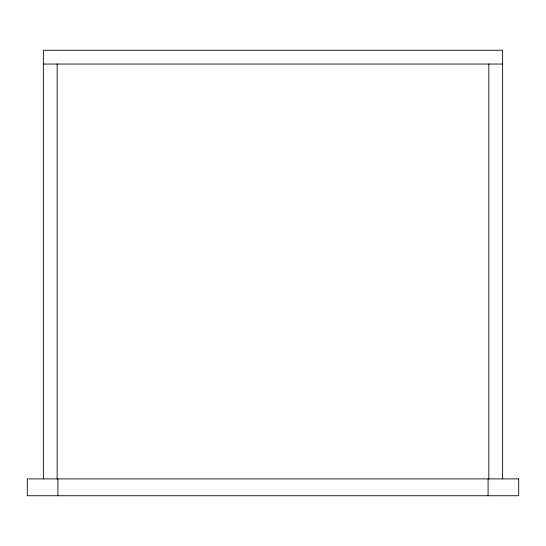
<?xml version="1.0" encoding="UTF-8"?>
<svg xmlns="http://www.w3.org/2000/svg" width="546" height="546" viewBox="0 0 546 546"><rect width="100%" height="100%" fill="white"/><g stroke="black" fill="none" stroke-linecap="round" stroke-linejoin="round"><path stroke-width="0.82" d="M43.373 64.039L502.627 64.039M502.627 478.897L502.627 50.259L43.373 50.259L43.373 478.897M488.847 64.039L488.847 478.897M488.083 478.897L488.083 495.741M57.917 478.897L57.917 495.741M57.153 64.039L57.153 478.897M518.7 478.897L27.3 478.897L27.3 495.741L518.7 495.741L518.7 478.897"/></g></svg>
